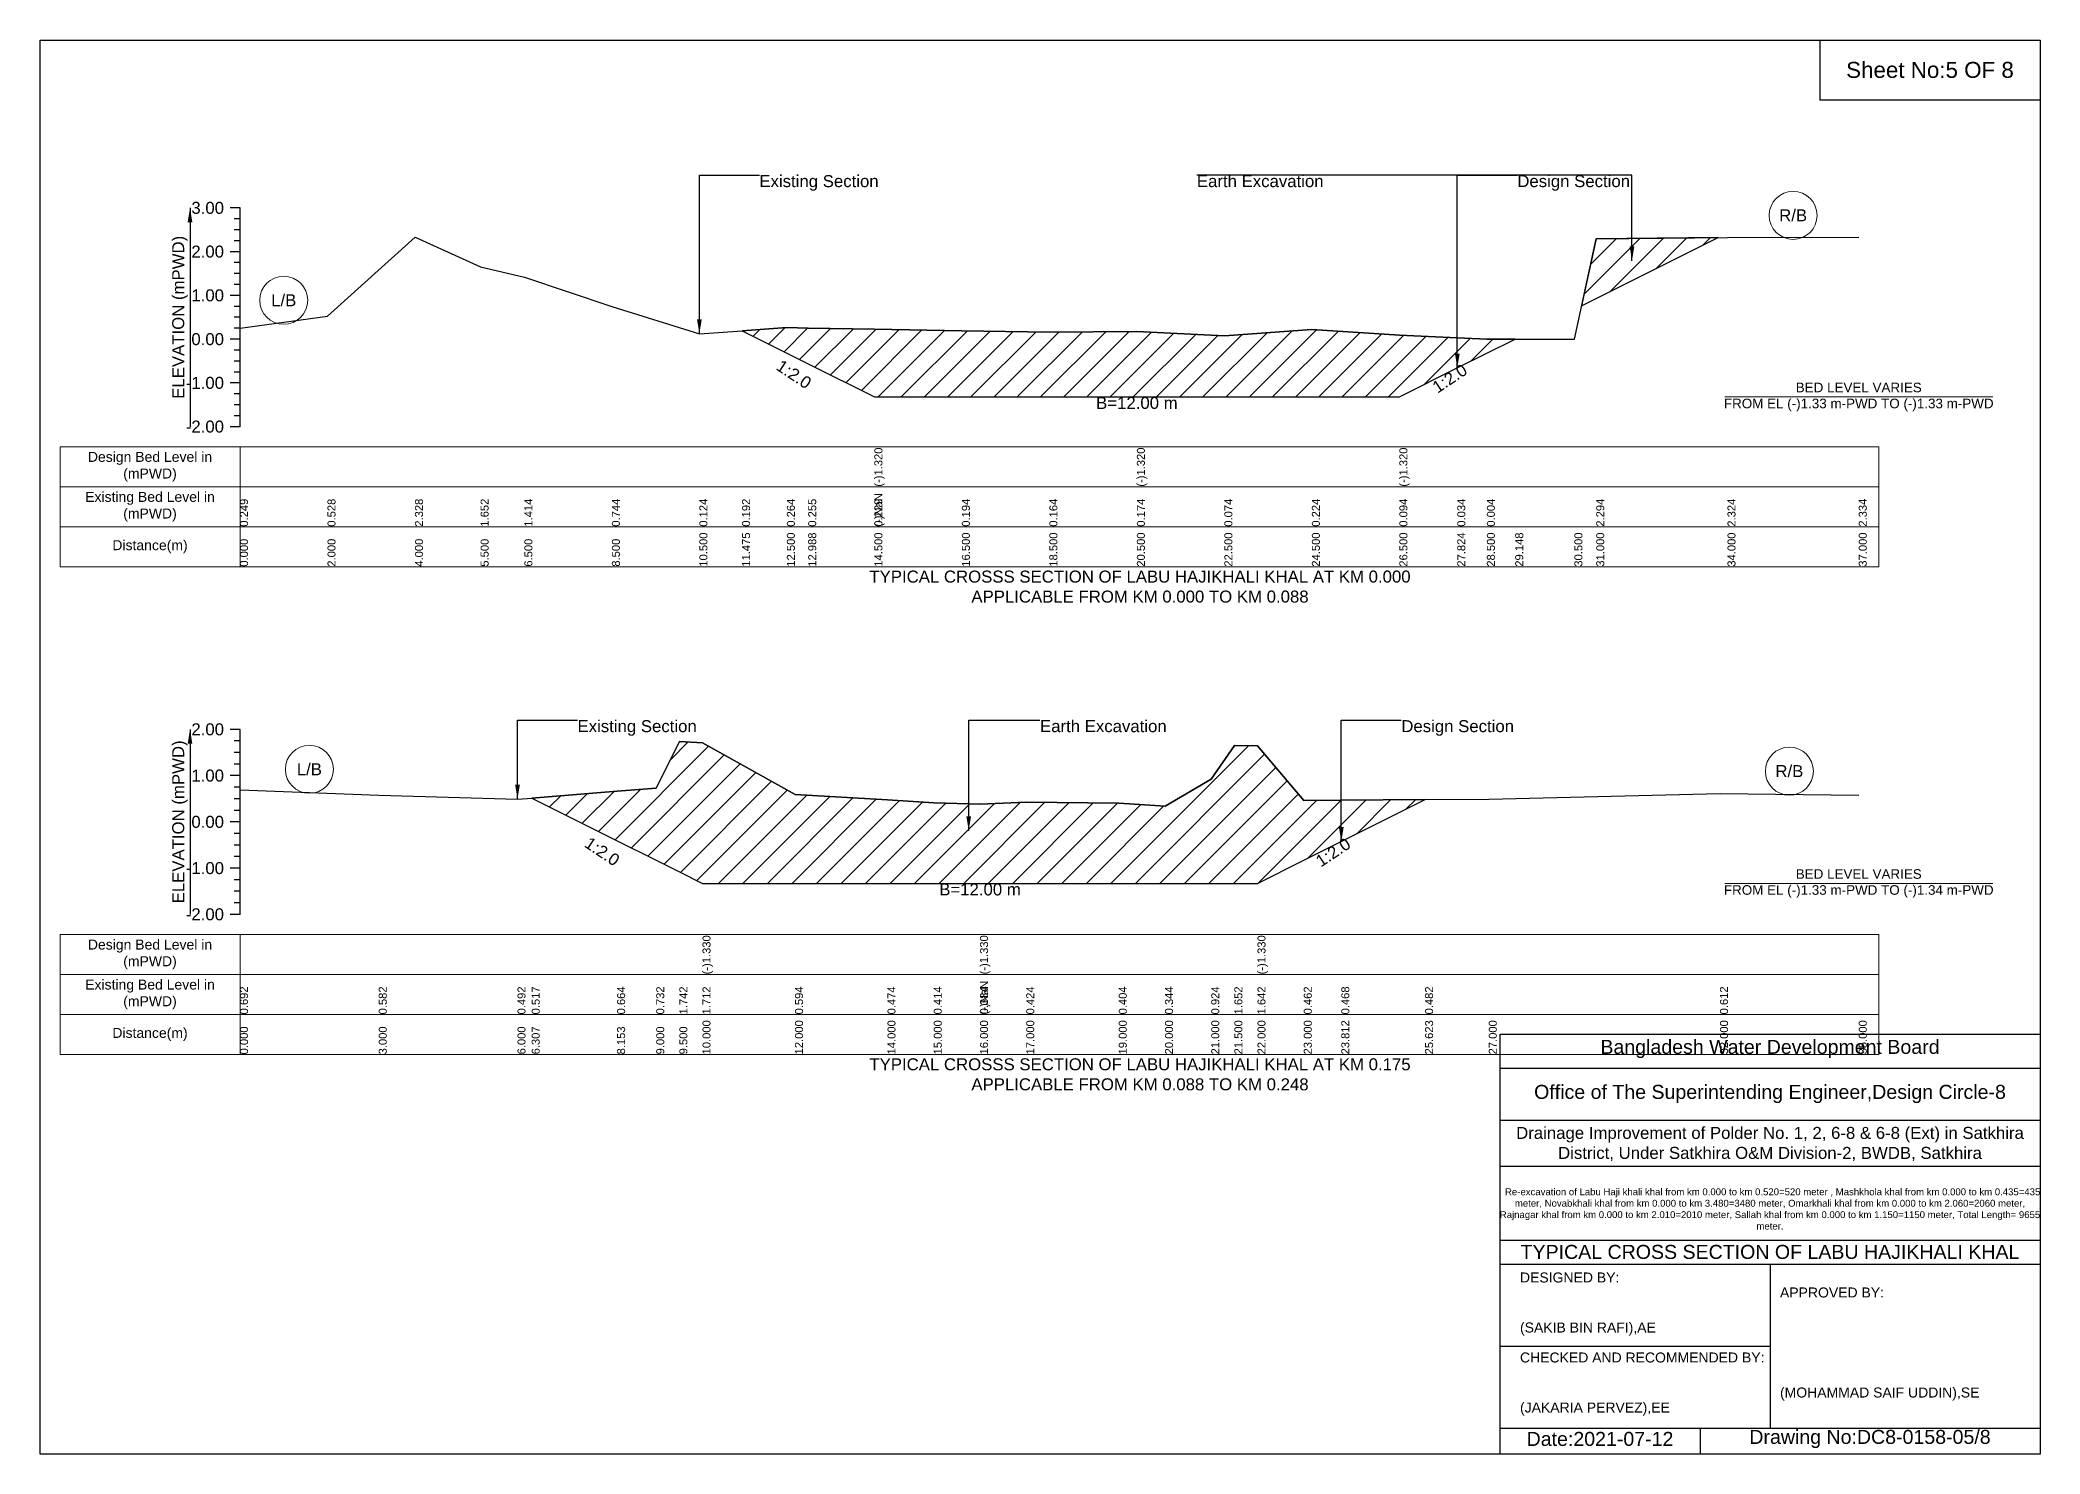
# Model space of a CAD drawing. Header units: inches. Extents: x 91000 to 648000, y -5656 to 141.
# Drawn here: x 140000 to 148000, y -5656 to 0 of the extents above; entities that cross this region are included whole.
import ezdxf

# ---------------------------------------------------------------- set-up
doc = ezdxf.new("R2010")
doc.units = ezdxf.units.IN
doc.header["$LTSCALE"] = 7
doc.header["$MEASUREMENT"] = 0
for name, color, linetype, lineweight in [('Cross section Data Border', 7, 'Continuous', 9), ('Cross Section Labels', 7, 'Continuous', 9), ('Existing_Bed_Level for Xsection', 7, 'Continuous', 25)]:
    doc.layers.add(name, color=color, linetype=linetype, lineweight=lineweight)
doc.styles.get("Standard").update_dxf_attribs({"font": 'arial.ttf'})
doc.dimstyles.get("Standard").update_dxf_attribs({"dimtxt": 0.18, "dimasz": 0.18, "dimexe": 0.18, "dimexo": 0.0625, "dimgap": 0.09, "dimtad": 0, "dimtih": 1, "dimtoh": 1, "dimdec": 4, "dimzin": 0, "dimdsep": 46, "dimtxsty": 'Standard', "dimcen": 0.09, "dimadec": 0, "dimazin": 0, "dimtfac": 1, "dimtdec": 4, "dimtofl": 0, "dimtmove": 0, "dimatfit": 3, "dimfxl": 0, "dimtolj": 1, "dimtzin": 0, "dimarcsym": 0})

msp = doc.modelspace()

# ---------------------------------------------------------------- hatches: boundary and pattern name
at = {"layer": 'Existing_Bed_Level for Xsection'}
h = msp.add_hatch(dxfattribs=at)
h.set_pattern_fill('ANSI31', color=256, scale=525, style=0)
h.paths.add_polyline_path([(146166.5, -1063.2), (146225, -1034), (146712.1, -790.4), (146225, -795.2)])
h = msp.add_hatch(dxfattribs=at)
h.set_pattern_fill('ANSI31', color=256, scale=525, style=0)
h.paths.add_polyline_path([(142808.2, -1163.1), (142987.5, -1252.7), (143072.9, -1295.4), (143337.5, -1427.7), (143687.5, -1427.7), (144037.5, -1427.7), (144387.5, -1427.7), (144737.5, -1427.7), (145087.5, -1427.7), (145437.5, -1427.7), (145669.2, -1311.8), (145787.5, -1252.7), (145900.9, -1196), (145787.5, -1196), (145669.2, -1190.7), (145437.5, -1180.2), (145087.5, -1157.5), (144737.5, -1183.8), (144387.5, -1166.2), (144037.5, -1168), (143687.5, -1162.8), (143337.5, -1156.6), (143072.9, -1152), (142987.5, -1150.5)])
h = msp.add_hatch(dxfattribs=at)
h.set_pattern_fill('ANSI31', color=256, scale=555, style=0)
h.paths.add_polyline_path([(141966.8, -3032.1), (142308.4, -3202.9), (142465, -3281.2), (142557.5, -3327.4), (142650, -3373.7), (143020, -3373.7), (143390, -3373.7), (143575, -3373.7), (143760, -3373.7), (143945, -3373.7), (144315, -3373.7), (144500, -3373.7), (144685, -3373.7), (144777.5, -3373.7), (144870, -3373.7), (145055, -3281.2), (145205.2, -3206.1), (145540.3, -3038.5), (145205.2, -3041), (145055, -3042.2), (144870, -2823.9), (144777.5, -2822), (144685, -2956.7), (144500, -3064), (144315, -3052.9), (143945, -3049.2), (143760, -3056.6), (143575, -3051.1), (143390, -3039.9), (143020, -3017.8), (142650, -2810.9), (142557.5, -2805.4), (142465, -2992.2), (142308.4, -3004.7)])

# ---------------------------------------------------------------- linework, layer by layer
for points in [[(140000, 0), (148000, 0), (148000, -5656), (140000, -5656)], [(147120, 0), (148000, 0), (148000, -240), (147120, -240)]]:
    msp.add_lwpolyline(points, close=True)
for points in [[(145840, -5656), (145840, -3976), (148000, -3976)], [(145840, -4112), (148000, -4112)], [(145840, -4320), (148000, -4320)], [(145840, -4504), (148000, -4504)], [(145840, -4800), (148000, -4800)], [(145840, -4896), (148000, -4896)], [(146920, -4896), (146920, -5552)], [(145840, -5224), (146920, -5224)], [(145840, -5552), (148000, -5552)], [(146640, -5552), (146640, -5656)]]:
    msp.add_lwpolyline(points)
at = {"layer": 'Cross section Data Border'}
for points in [[(140080, -1626.7), (147355, -1626.7), (147355, -2106.7), (140080, -2106.7)], [(140080, -3577.6), (147355, -3577.6), (147355, -4057.6), (140080, -4057.6)]]:
    msp.add_lwpolyline(points, close=True, dxfattribs=at)
for points in [[(140800, -1626.7), (140800, -2106.7)], [(140080, -1786.7), (147355, -1786.7)], [(140080, -1946.7), (147355, -1946.7)], [(140800, -3577.6), (140800, -4057.6)], [(140080, -3737.6), (147355, -3737.6)], [(140080, -3897.6), (147355, -3897.6)]]:
    msp.add_lwpolyline(points, dxfattribs=at)
at = {"layer": 'Cross Section Labels'}
for points in [[(146739.2, -1427.7), (147810.8, -1427.7)], [(146739.2, -3373.7), (147810.8, -3373.7)]]:
    msp.add_lwpolyline(points, dxfattribs=at)
for centre in [(147012.5, -701.6), (140975, -1041.2), (141077.5, -2917.3), (146997.5, -2924.7)]:
    msp.add_circle(centre, 96, dxfattribs=at)
at = {"layer": 'Existing_Bed_Level for Xsection'}
for points in [[(140800, -671.7), (140760, -671.7)], [(140800, -715.5), (140776, -715.5)], [(140800, -1546.7), (140800, -1371.7), (140800, -1196.7), (140800, -1021.7), (140800, -846.7), (140800, -671.7)], [(140800, -759.2), (140776, -759.2)], [(140800, -1153.1), (141150, -1104.3), (141500, -789.3), (141762.5, -907.6), (141937.5, -949.2), (142287.5, -1066.5), (142637.5, -1175), (142808.2, -1163.1), (142987.5, -1150.5), (143072.9, -1152), (143337.5, -1156.6), (143337.5, -1156.6), (143687.5, -1162.8), (144037.5, -1168), (144387.5, -1166.2), (144387.5, -1166.2), (144737.5, -1183.8), (145087.5, -1157.5), (145437.5, -1180.2), (145437.5, -1180.2), (145669.2, -1190.7), (145787.5, -1196), (145900.9, -1196), (146137.5, -1196), (146225, -795.2), (146750, -790), (147275, -788.2)], [(140800, -846.7), (140760, -846.7)], [(140800, -803), (140776, -803)], [(140800, -890.5), (140776, -890.5)], [(140800, -934.2), (140776, -934.2)], [(140800, -1021.7), (140760, -1021.7)], [(140800, -978), (140776, -978)], [(140800, -1065.5), (140776, -1065.5)], [(140800, -1109.2), (140776, -1109.2)], [(140800, -1196.7), (140760, -1196.7)], [(140800, -1153), (140776, -1153)], [(140800, -1240.5), (140776, -1240.5)], [(140800, -1284.2), (140776, -1284.2)], [(140800, -1328), (140776, -1328)], [(140800, -1371.7), (140760, -1371.7)], [(140800, -1415.5), (140776, -1415.5)], [(140800, -1459.2), (140776, -1459.2)], [(140800, -1503), (140776, -1503)], [(140800, -1546.7), (140760, -1546.7)], [(140800, -2757.6), (140760, -2757.6)], [(140800, -3497.6), (140800, -3312.6), (140800, -3127.6), (140800, -2942.6), (140800, -2757.6)], [(140800, -2803.9), (140776, -2803.9)], [(140800, -2850.1), (140776, -2850.1)], [(140800, -2999.6), (141355, -3020), (141910, -3036.6), (141966.8, -3032.1), (142308.4, -3004.7), (142465, -2992.2), (142557.5, -2805.4), (142650, -2810.9), (142650, -2810.9), (143020, -3017.8), (143390, -3039.9), (143575, -3051.1), (143760, -3056.6), (143760, -3056.6), (143945, -3049.2), (144315, -3052.9), (144500, -3064), (144685, -2956.7), (144777.5, -2822), (144870, -2823.9), (144870, -2823.9), (145055, -3042.2), (145205.2, -3041), (145540.3, -3038.5), (145795, -3036.6), (146720, -3014.4), (147275, -3020)], [(140800, -2942.6), (140760, -2942.6)], [(140800, -2896.4), (140776, -2896.4)], [(140800, -2988.9), (140776, -2988.9)], [(140800, -3035.1), (140776, -3035.1)], [(140800, -3081.4), (140776, -3081.4)], [(140800, -3127.6), (140760, -3127.6)], [(140800, -3173.9), (140776, -3173.9)], [(140800, -3220.1), (140776, -3220.1)], [(140800, -3266.4), (140776, -3266.4)], [(140800, -3312.6), (140760, -3312.6)], [(140800, -3358.9), (140776, -3358.9)], [(140800, -3405.1), (140776, -3405.1)], [(140800, -3497.6), (140760, -3497.6)], [(140800, -3451.4), (140776, -3451.4)]]:
    msp.add_lwpolyline(points, dxfattribs=at)
for points in [[(146166.5, -1063.2), (146225, -1034), (146712.1, -790.4), (146225, -795.2)], [(142808.2, -1163.1), (142808.2, -1163.1), (142987.5, -1252.7), (143072.9, -1295.4), (143337.5, -1427.7), (143337.5, -1427.7), (143687.5, -1427.7), (144037.5, -1427.7), (144387.5, -1427.7), (144387.5, -1427.7), (144737.5, -1427.7), (145087.5, -1427.7), (145437.5, -1427.7), (145437.5, -1427.7), (145669.2, -1311.8), (145787.5, -1252.7), (145900.9, -1196), (145900.9, -1196), (145900.9, -1196), (145787.5, -1196), (145669.2, -1190.7), (145437.5, -1180.2), (145437.5, -1180.2), (145087.5, -1157.5), (144737.5, -1183.8), (144387.5, -1166.2), (144387.5, -1166.2), (144037.5, -1168), (143687.5, -1162.8), (143337.5, -1156.6), (143337.5, -1156.6), (143072.9, -1152), (142987.5, -1150.5), (142808.2, -1163.1)], [(141966.8, -3032.1), (142308.4, -3202.9), (142465, -3281.2), (142557.5, -3327.4), (142650, -3373.7), (142650, -3373.7), (143020, -3373.7), (143390, -3373.7), (143575, -3373.7), (143760, -3373.7), (143760, -3373.7), (143945, -3373.7), (144315, -3373.7), (144500, -3373.7), (144685, -3373.7), (144777.5, -3373.7), (144870, -3373.7), (144870, -3373.7), (145055, -3281.2), (145205.2, -3206.1), (145540.3, -3038.5), (145540.3, -3038.5), (145540.3, -3038.5), (145205.2, -3041), (145055, -3042.2), (144870, -2823.9), (144870, -2823.9), (144777.5, -2822), (144685, -2956.7), (144500, -3064), (144315, -3052.9), (143945, -3049.2), (143760, -3056.6), (143760, -3056.6), (143575, -3051.1), (143390, -3039.9), (143020, -3017.8), (142650, -2810.9), (142650, -2810.9), (142557.5, -2805.4), (142465, -2992.2), (142308.4, -3004.7)]]:
    msp.add_lwpolyline(points, close=True, dxfattribs=at)

# ---------------------------------------------------------------- texts
at = {"attachment_point": 5}
for s, insert, char_height in [('Sheet No:5 OF 8', (147560, -120), 64), ('Bangladesh Water Development Board', (146920, -4036), 56), ('Office of The Superintending Engineer,Design Circle-8', (146920, -4216), 56)]:
    msp.add_mtext(s, dxfattribs=dict(at, insert=insert, char_height=char_height))
for s, insert, char_height, width, attachment_point in [('Drainage Improvement of Polder No. 1, 2, 6-8 & 6-8 (Ext) in Satkhira District, Under Satkhira O&M Division-2, BWDB, Satkhira', (146920, -4416), 48, 2240, 5), ('  Re-excavation of Labu Haji khali khal from km 0.000 to km 0.520=520 meter , Mashkhola khal from km 0.000 to km 0.435=435 meter, Novabkhali khal from km 0.000 to km 3.480=3480 meter, Omarkhali khal from km 0.000 to km 2.060=2060 meter, Rajnagar khal from km 0.000 to km 2.010=2010 meter, Sallah khal from km 0.000 to km 1.150=1150 meter, Total Length= 9655 meter. ', (146920, -4676), 27.4148, 2160, 5), ('TYPICAL CROSS SECTION OF LABU HAJIKHALI KHAL', (146920, -4848), 56, 2240, 5), ('DESIGNED BY:\\P\\P\\P(SAKIB BIN RAFI),AE', (145920, -5056), 40, 1120, 4), ('APPROVED BY:\\P\\P\\P\\P\\P\\P(MOHAMMAD SAIF UDDIN),SE', (146960, -5216), 40, 1120, 4), ('CHECKED AND RECOMMENDED BY:\\P\\P\\P(JAKARIA PERVEZ),EE', (145920, -5376), 40, 1120, 4), ('Date:2021-07-12', (146240, -5596), 56, 1120, 5), ('Drawing No:DC8-0158-05/8', (147320, -5596), 56, 1760, 5)]:
    msp.add_mtext(s, dxfattribs=dict(insert=insert, char_height=char_height, width=width, attachment_point=attachment_point))
at = {"layer": 'Cross section Data Border', "char_height": 40, "width": 640, "attachment_point": 5}
for s, insert in [('Design Bed Level in (mPWD)', (140440, -1706.7)), ('Existing Bed Level in (mPWD)', (140440, -1866.7)), ('Distance(m)', (140440, -2026.7)), ('Design Bed Level in (mPWD)', (140440, -3657.6)), ('Existing Bed Level in (mPWD)', (140440, -3817.6)), ('Distance(m)', (140440, -3977.6))]:
    msp.add_mtext(s, dxfattribs=dict(at, insert=insert))
at = {"layer": 'Cross Section Labels'}
for s, insert, char_height, attachment_point in [('Existing Section', (142877.5, -540.5), 48, 1), ('Earth Excavation', (144627.5, -540.5), 48, 1), ('Design Section', (145909.2, -540.5), 48, 1), ('R/B', (147012.5, -701.6), 48, 5), ('L/B', (140975, -1041.2), 48, 5), ('B=12.00 m', (144387.5, -1427.7), 48, 2), ('BED LEVEL VARIES \\PFROM EL (-)1.33 m-PWD TO (-)1.33 m-PWD', (147275, -1427.7), 38.4, 5), ('TYPICAL CROSSS SECTION OF LABU HAJIKHALI KHAL AT KM 0.000\\PAPPLICABLE FROM KM 0.000 TO KM 0.088', (144400, -2186.7), 48, 5), ('Existing Section', (142150, -2720.6), 48, 1), ('Earth Excavation', (144000, -2720.6), 48, 1), ('Design Section', (145445.2, -2720.6), 48, 1), ('L/B', (141077.5, -2917.3), 48, 5), ('R/B', (146997.5, -2924.7), 48, 5), ('BED LEVEL VARIES \\PFROM EL (-)1.33 m-PWD TO (-)1.34 m-PWD', (147275, -3373.7), 38.4, 5), ('B=12.00 m', (143760, -3373.7), 48, 2), ('TYPICAL CROSSS SECTION OF LABU HAJIKHALI KHAL AT KM 0.175\\PAPPLICABLE FROM KM 0.088 TO KM 0.248', (144400, -4137.6), 48, 5)]:
    msp.add_mtext(s, dxfattribs=dict(at, insert=insert, char_height=char_height, attachment_point=attachment_point))
at = {"layer": 'Cross Section Labels', "char_height": 48, "attachment_point": 2}
for insert, rotation in [((143029.1, -1317.3), 326.30993), ((145625.5, -1333.7), 33.69007), ((142262.1, -3226), 326.30993), ((145158.9, -3229.2), 33.69007)]:
    msp.add_mtext('1:2.0', dxfattribs=dict(at, insert=insert, rotation=rotation))
at = {"layer": 'Existing_Bed_Level for Xsection', "char_height": 48, "attachment_point": 6}
for s, insert in [('3.00', (140736, -671.7)), ('2.00', (140736, -846.7)), ('1.00', (140736, -1021.7)), ('0.00', (140736, -1196.7)), ('-1.00', (140736, -1371.7)), ('-2.00', (140736, -1546.7)), ('2.00', (140736, -2757.6)), ('1.00', (140736, -2942.6)), ('0.00', (140736, -3127.6)), ('-1.00', (140736, -3312.6)), ('-2.00', (140736, -3497.6))]:
    msp.add_mtext(s, dxfattribs=dict(at, insert=insert))
at = {"layer": 'Existing_Bed_Level for Xsection', "rotation": 90}
for s, insert, char_height, attachment_point in [('ELEVATION (mPWD)', (140560, -1109.2), 48, 5), ('(-)1.320', (143337.5, -1786.7), 32, 1), ('(-)1.320', (144387.5, -1786.7), 32, 1), ('(-)1.320', (145437.5, -1786.7), 32, 1), ('0.249', (140800, -1946.7), 32, 1), ('0.528', (141150, -1946.7), 32, 1), ('2.328', (141500, -1946.7), 32, 1), ('1.652', (141762.5, -1946.7), 32, 1), ('1.414', (141937.5, -1946.7), 32, 1), ('0.744', (142287.5, -1946.7), 32, 1), ('0.124', (142637.5, -1946.7), 32, 1), ('0.192', (142808.2, -1946.7), 32, 1), ('0.264', (142987.5, -1946.7), 32, 1), ('0.255', (143072.9, -1946.7), 32, 1), ('(-)NaN', (143337.5, -1946.7), 32, 1), ('(-)NaN', (143337.5, -1946.7), 32, 1), ('0.229', (143337.5, -1946.7), 32, 1), ('0.229', (143337.5, -1946.7), 32, 1), ('0.194', (143687.5, -1946.7), 32, 1), ('0.164', (144037.5, -1946.7), 32, 1), ('0.174', (144387.5, -1946.7), 32, 1), ('0.174', (144387.5, -1946.7), 32, 1), ('0.174', (144387.5, -1946.7), 32, 1), ('0.074', (144737.5, -1946.7), 32, 1), ('0.224', (145087.5, -1946.7), 32, 1), ('0.094', (145437.5, -1946.7), 32, 1), ('0.094', (145437.5, -1946.7), 32, 1), ('0.034', (145669.2, -1946.7), 32, 1), ('0.004', (145787.5, -1946.7), 32, 1), ('0.004', (145787.5, -1946.7), 32, 1), ('0.004', (145787.5, -1946.7), 32, 1), ('2.294', (146225, -1946.7), 32, 1), ('2.324', (146750, -1946.7), 32, 1), ('2.334', (147275, -1946.7), 32, 1), ('0.000', (140800, -2106.7), 32, 1), ('2.000', (141150, -2106.7), 32, 1), ('4.000', (141500, -2106.7), 32, 1), ('5.500', (141762.5, -2106.7), 32, 1), ('6.500', (141937.5, -2106.7), 32, 1), ('8.500', (142287.5, -2106.7), 32, 1), ('10.500', (142637.5, -2106.7), 32, 1), ('11.475', (142808.2, -2106.7), 32, 1), ('12.500', (142987.5, -2106.7), 32, 1), ('12.988', (143072.9, -2106.7), 32, 1), ('14.500', (143337.5, -2106.7), 32, 1), ('14.500', (143337.5, -2106.7), 32, 1), ('14.500', (143337.5, -2106.7), 32, 1), ('16.500', (143687.5, -2106.7), 32, 1), ('18.500', (144037.5, -2106.7), 32, 1), ('20.500', (144387.5, -2106.7), 32, 1), ('20.500', (144387.5, -2106.7), 32, 1), ('20.500', (144387.5, -2106.7), 32, 1), ('22.500', (144737.5, -2106.7), 32, 1), ('24.500', (145087.5, -2106.7), 32, 1), ('26.500', (145437.5, -2106.7), 32, 1), ('26.500', (145437.5, -2106.7), 32, 1), ('26.500', (145437.5, -2106.7), 32, 1), ('27.824', (145669.2, -2106.7), 32, 1), ('28.500', (145787.5, -2106.7), 32, 1), ('29.148', (145900.9, -2106.7), 32, 1), ('30.500', (146137.5, -2106.7), 32, 1), ('31.000', (146225, -2106.7), 32, 1), ('34.000', (146750, -2106.7), 32, 1), ('37.000', (147275, -2106.7), 32, 1), ('ELEVATION (mPWD)', (140560, -3127.6), 48, 5), ('(-)1.330', (142650, -3737.6), 32, 1), ('(-)1.330', (143760, -3737.6), 32, 1), ('(-)1.330', (144870, -3737.6), 32, 1), ('0.692', (140800, -3897.6), 32, 1), ('0.582', (141355, -3897.6), 32, 1), ('0.582', (141355, -3897.6), 32, 1), ('0.492', (141910, -3897.6), 32, 1), ('0.492', (141910, -3897.6), 32, 1), ('0.517', (141966.8, -3897.6), 32, 1), ('0.664', (142308.4, -3897.6), 32, 1), ('0.732', (142465, -3897.6), 32, 1), ('1.742', (142557.5, -3897.6), 32, 1), ('1.712', (142650, -3897.6), 32, 1), ('1.712', (142650, -3897.6), 32, 1), ('1.712', (142650, -3897.6), 32, 1), ('0.594', (143020, -3897.6), 32, 1), ('0.474', (143390, -3897.6), 32, 1), ('0.414', (143575, -3897.6), 32, 1), ('(-)NaN', (143760, -3897.6), 32, 1), ('0.384', (143760, -3897.6), 32, 1), ('0.384', (143760, -3897.6), 32, 1), ('0.424', (143945, -3897.6), 32, 1), ('0.404', (144315, -3897.6), 32, 1), ('0.344', (144500, -3897.6), 32, 1), ('0.924', (144685, -3897.6), 32, 1), ('1.652', (144777.5, -3897.6), 32, 1), ('1.642', (144870, -3897.6), 32, 1), ('1.642', (144870, -3897.6), 32, 1), ('1.642', (144870, -3897.6), 32, 1), ('0.462', (145055, -3897.6), 32, 1), ('0.468', (145205.2, -3897.6), 32, 1), ('0.482', (145540.3, -3897.6), 32, 1), ('0.612', (146720, -3897.6), 32, 1), ('0.000', (140800, -4057.6), 32, 1), ('3.000', (141355, -4057.6), 32, 1), ('6.000', (141910, -4057.6), 32, 1), ('6.307', (141966.8, -4057.6), 32, 1), ('8.153', (142308.4, -4057.6), 32, 1), ('9.000', (142465, -4057.6), 32, 1), ('9.500', (142557.5, -4057.6), 32, 1), ('10.000', (142650, -4057.6), 32, 1), ('10.000', (142650, -4057.6), 32, 1), ('10.000', (142650, -4057.6), 32, 1), ('12.000', (143020, -4057.6), 32, 1), ('14.000', (143390, -4057.6), 32, 1), ('15.000', (143575, -4057.6), 32, 1), ('16.000', (143760, -4057.6), 32, 1), ('16.000', (143760, -4057.6), 32, 1), ('16.000', (143760, -4057.6), 32, 1), ('17.000', (143945, -4057.6), 32, 1), ('19.000', (144315, -4057.6), 32, 1), ('20.000', (144500, -4057.6), 32, 1), ('21.000', (144685, -4057.6), 32, 1), ('21.500', (144777.5, -4057.6), 32, 1), ('22.000', (144870, -4057.6), 32, 1), ('22.000', (144870, -4057.6), 32, 1), ('22.000', (144870, -4057.6), 32, 1), ('23.000', (145055, -4057.6), 32, 1), ('23.812', (145205.2, -4057.6), 32, 1), ('25.623', (145540.3, -4057.6), 32, 1), ('27.000', (145795, -4057.6), 32, 1), ('32.000', (146720, -4057.6), 32, 1), ('35.000', (147275, -4057.6), 32, 1)]:
    msp.add_mtext(s, dxfattribs=dict(at, insert=insert, char_height=char_height, attachment_point=attachment_point))

# ---------------------------------------------------------------- leaders
at = {"layer": 'Cross Section Labels', "annotation_type": 0, "has_hookline": 1}
for points, hookline_direction, text_width in [([(142637.5, -1175), (142637.5, -540.5), (142877.4, -540.5)], 0, 467.2), ([(146367.9, -882.9), (146367.9, -540.5), (144627.6, -540.5)], 1, 497), ([(145669.2, -1311.8), (145669.2, -540.5), (145909.1, -540.5)], 0, 441.2), ([(141910, -3036.6), (141910, -2720.6), (142149.9, -2720.6)], 0, 467.2), ([(143714.8, -3162.7), (143714.8, -2720.6), (143999.9, -2720.6)], 0, 497), ([(145205.2, -3206.1), (145205.2, -2720.6), (145445.1, -2720.6)], 0, 441.2)]:
    msp.add_leader(points, dimstyle='Standard', override={"dimasz": 57.6}, dxfattribs=dict(at, hookline_direction=hookline_direction, text_width=text_width))
at = {"layer": 'Existing_Bed_Level for Xsection'}
for points in [[(140600, -671.7), (140600, -1546.7)], [(140600, -2757.6), (140600, -3497.6)]]:
    msp.add_leader(points, dimstyle='Standard', override={"dimasz": 57.6}, dxfattribs=at)

doc.saveas('drawing.dxf')
